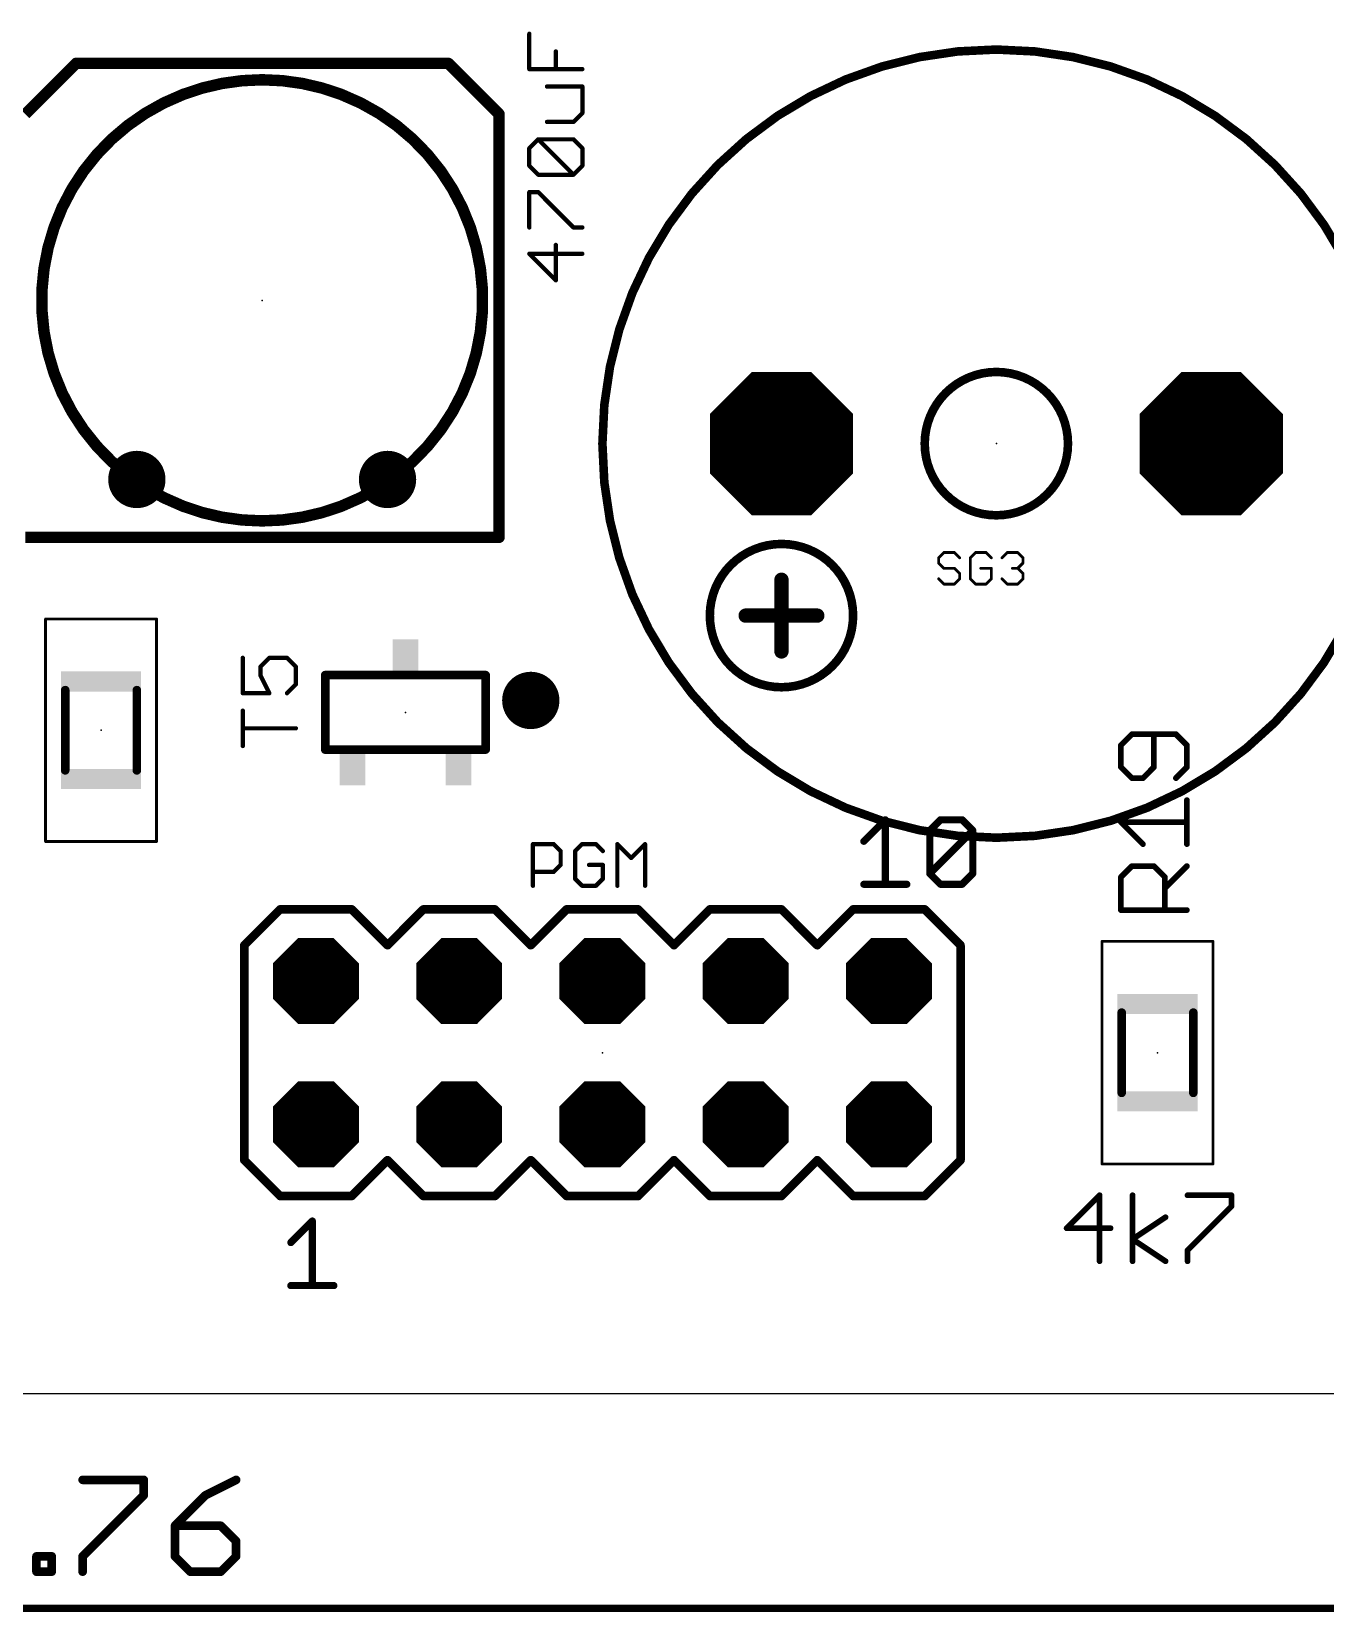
# Model space of a CAD drawing. Extents: x -7 to 105, y 1 to 61.
# Drawn here: x 53.38 to 76.32, y 2.46 to 30.48 of the extents above; entities that cross this region are included whole.
import ezdxf

# ---------------------------------------------------------------- set-up
doc = ezdxf.new("R2010")
doc.units = 0
for name, color, linetype in [('17', 110, 'CONTINUOUS'), ('18', 110, 'CONTINUOUS'), ('20', 53, 'CONTINUOUS'), ('21', 253, 'CONTINUOUS'), ('23', 53, 'CONTINUOUS'), ('25', 253, 'CONTINUOUS'), ('27', 253, 'CONTINUOUS'), ('39', 12, 'CONTINUOUS'), ('44', 253, 'CONTINUOUS'), ('47', 253, 'CONTINUOUS'), ('51', 253, 'CONTINUOUS')]:
    doc.layers.add(name, color=color, linetype=linetype)

# ---------------------------------------------------------------- blocks, each defined once
blk = doc.blocks.new('RECT')
blk.add_solid([(-0.5, -0.5), (0.5, -0.5), (-0.5, 0.5), (0.5, 0.5)])
blk = doc.blocks.new('OCTAGONP')
at = {"const_width": 0.5}
blk.add_lwpolyline([(-0.25, -0.1036), (-0.25, 0.1036), (-0.1036, 0.25), (0.1036, 0.25), (0.25, 0.1036), (0.25, -0.1036), (0.1036, -0.25), (-0.1036, -0.25), (-0.25, -0.1036), (-0.25, 0.1036)], dxfattribs=at)
blk = doc.blocks.new('ROUNDV')
at = {"const_width": 0.5}
blk.add_lwpolyline([(0, -0.25, 1), (0, 0.25, 1), (0, -0.25)], format="xyb", dxfattribs=at)

msp = doc.modelspace()

# ---------------------------------------------------------------- linework, layer by layer
at = {"layer": '20'}
msp.add_line((104.755, 6.3375), (0, 6.3375), dxfattribs=at)
at = {"layer": '21'}
for points, const_width in [([(53.2675, 29.0175), (54.1675, 29.9175)], 0.2032), ([(54.1675, 29.9175), (55.9675, 29.9175)], 0.2032), ([(58.9675, 29.9175), (60.7675, 29.9175)], 0.2032), ([(60.7675, 29.9175), (61.6675, 29.0175)], 0.2032), ([(61.6675, 29.0175), (61.6675, 21.5175)], 0.2032), ([(55.9675, 21.5175), (53.2675, 21.5175)], 0.2032), ([(61.6675, 21.5175), (58.9675, 21.5175)], 0.2032), ([(66.675, 19.4945), (66.675, 20.7645)], 0.254), ([(67.31, 20.1295), (66.04, 20.1295)], 0.254), ([(68.1355, 16.1297), (68.5168, 16.511)], 0.127), ([(68.5168, 16.511), (68.5168, 15.367)], 0.127), ([(69.3049, 16.3203), (69.4956, 16.511)], 0.127), ([(69.4956, 16.511), (69.8769, 16.511)], 0.127), ([(69.8769, 16.511), (70.0675, 16.3203)], 0.127), ([(69.3049, 15.5577), (69.3049, 16.3203)], 0.127), ([(69.3049, 15.5577), (70.0675, 16.3203)], 0.127), ([(70.0675, 16.3203), (70.0675, 15.5577)], 0.127), ([(68.1355, 15.367), (68.8982, 15.367)], 0.127), ([(69.4956, 15.367), (69.3049, 15.5577)], 0.127), ([(69.8769, 15.367), (69.4956, 15.367)], 0.127), ([(70.0675, 15.5577), (69.8769, 15.367)], 0.127), ([(57.785, 14.9225), (57.15, 14.2875)], 0.1524), ([(57.785, 14.9225), (59.055, 14.9225)], 0.1524), ([(59.055, 14.9225), (59.69, 14.2875)], 0.1524), ([(59.69, 14.2875), (60.325, 14.9225)], 0.1524), ([(60.325, 14.9225), (61.595, 14.9225)], 0.1524), ([(61.595, 14.9225), (62.23, 14.2875)], 0.1524), ([(62.23, 14.2875), (62.865, 14.9225)], 0.1524), ([(62.865, 14.9225), (64.135, 14.9225)], 0.1524), ([(64.135, 14.9225), (64.77, 14.2875)], 0.1524), ([(65.405, 14.9225), (64.77, 14.2875)], 0.1524), ([(65.405, 14.9225), (66.675, 14.9225)], 0.1524), ([(66.675, 14.9225), (67.31, 14.2875)], 0.1524), ([(67.31, 14.2875), (67.945, 14.9225)], 0.1524), ([(67.945, 14.9225), (69.215, 14.9225)], 0.1524), ([(69.215, 14.9225), (69.85, 14.2875)], 0.1524), ([(57.15, 14.2875), (57.15, 10.4775)], 0.1524), ([(69.85, 14.2875), (69.85, 10.4775)], 0.1524), ([(57.15, 10.4775), (57.785, 9.8425)], 0.1524), ([(59.69, 10.4775), (59.055, 9.8425)], 0.1524), ([(60.325, 9.8425), (59.69, 10.4775)], 0.1524), ([(62.23, 10.4775), (61.595, 9.8425)], 0.1524), ([(62.865, 9.8425), (62.23, 10.4775)], 0.1524), ([(64.77, 10.4775), (64.135, 9.8425)], 0.1524), ([(64.77, 10.4775), (65.405, 9.8425)], 0.1524), ([(67.31, 10.4775), (66.675, 9.8425)], 0.1524), ([(67.945, 9.8425), (67.31, 10.4775)], 0.1524), ([(69.85, 10.4775), (69.215, 9.8425)], 0.1524), ([(59.055, 9.8425), (57.785, 9.8425)], 0.1524), ([(61.595, 9.8425), (60.325, 9.8425)], 0.1524), ([(64.135, 9.8425), (62.865, 9.8425)], 0.1524), ([(66.675, 9.8425), (65.405, 9.8425)], 0.1524), ([(69.215, 9.8425), (67.945, 9.8425)], 0.1524), ([(57.9755, 9.0176), (58.3568, 9.399)], 0.127), ([(58.3568, 9.399), (58.3568, 8.255)], 0.127), ([(57.9755, 8.255), (58.7382, 8.255)], 0.127)]:
    msp.add_lwpolyline(points, dxfattribs=dict(at, const_width=const_width))
for points, const_width in [([(54.1675, 29.9683, 1), (54.1675, 29.8667)], 0.1016), ([(54.2034, 29.8816, 1), (54.1316, 29.9534)], 0.1016), ([(55.9675, 29.8667, 1), (55.9675, 29.9683)], 0.1016), ([(58.9675, 29.9683, 1), (58.9675, 29.8667)], 0.1016), ([(60.8034, 29.9534, 1), (60.7316, 29.8816)], 0.1016), ([(60.7675, 29.8667, 1), (60.7675, 29.9683)], 0.1016), ([(70.485, 16.1925, 1), (70.485, 30.1625, 1), (70.485, 16.1925)], 0.1524), ([(56.0675, 29.3675, 0.6875), (56.0675, 22.0675)], 0.2032), ([(56.0857, 29.3201, 1), (56.0493, 29.4149)], 0.1016), ([(58.8675, 22.0675, 0.6875), (58.8675, 29.3675)], 0.2032), ([(58.8857, 29.4149, 1), (58.8493, 29.3201)], 0.1016), ([(61.7183, 29.0175, 1), (61.6167, 29.0175)], 0.1016), ([(61.6316, 28.9816, 1), (61.7034, 29.0534)], 0.1016), ([(70.485, 21.9075, 1), (70.485, 24.4475, 1), (70.485, 21.9075)], 0.1524), ([(56.0493, 22.0201, 1), (56.0857, 22.1149)], 0.1016), ([(58.8493, 22.1149, 1), (58.8857, 22.0201)], 0.1016), ([(55.9675, 21.4667, 1), (55.9675, 21.5683)], 0.1016), ([(58.9675, 21.5683, 1), (58.9675, 21.4667)], 0.1016), ([(61.6675, 21.4667, 1), (61.6675, 21.5683)], 0.1016), ([(61.6167, 21.5175, 1), (61.7183, 21.5175)], 0.1016), ([(66.675, 18.8595, 1), (66.675, 21.3995, 1), (66.675, 18.8595)], 0.1524), ([(66.7385, 20.7645, 1), (66.6115, 20.7645)], 0.127), ([(66.04, 20.193, 1), (66.04, 20.066)], 0.127), ([(67.31, 20.066, 1), (67.31, 20.193)], 0.127), ([(66.6115, 19.4945, 1), (66.7385, 19.4945)], 0.127), ([(68.5486, 16.511, 1), (68.4851, 16.511)], 0.0635), ([(68.5393, 16.4885, 1), (68.4944, 16.5334)], 0.0635), ([(69.4956, 16.5427, 1), (69.4956, 16.4792)], 0.0635), ([(69.518, 16.4885, 1), (69.4731, 16.5334)], 0.0635), ([(69.8993, 16.5334, 1), (69.8544, 16.4885)], 0.0635), ([(69.8769, 16.4792, 1), (69.8769, 16.5427)], 0.0635), ([(69.3366, 16.3203, 1), (69.2731, 16.3203)], 0.0635), ([(69.2824, 16.3428, 1), (69.3273, 16.2979)], 0.0635), ([(70.0993, 16.3203, 1), (70.0358, 16.3203)], 0.0635), ([(70.09, 16.2979, 1), (70.0451, 16.3428)], 0.0635), ([(70.0451, 16.2979, 1), (70.09, 16.3428)], 0.0635), ([(68.113, 16.1521, 1), (68.158, 16.1072)], 0.0635), ([(68.1355, 15.3988, 1), (68.1355, 15.3353)], 0.0635), ([(68.8982, 15.3353, 1), (68.8982, 15.3988)], 0.0635), ([(69.2731, 15.5577, 1), (69.3366, 15.5577)], 0.0635), ([(69.3273, 15.5801, 1), (69.2824, 15.5352)], 0.0635), ([(69.2824, 15.5801, 1), (69.3273, 15.5352)], 0.0635), ([(69.4956, 15.3988, 1), (69.4956, 15.3353)], 0.0635), ([(69.4731, 15.3445, 1), (69.518, 15.3895)], 0.0635), ([(69.8544, 15.3895, 1), (69.8993, 15.3445)], 0.0635), ([(69.8769, 15.3353, 1), (69.8769, 15.3988)], 0.0635), ([(70.0358, 15.5577, 1), (70.0993, 15.5577)], 0.0635), ([(70.09, 15.5352, 1), (70.0451, 15.5801)], 0.0635), ([(68.4851, 15.367, 1), (68.5486, 15.367)], 0.0635), ([(57.785, 14.9606, 1), (57.785, 14.8844)], 0.0762), ([(57.8119, 14.8956, 1), (57.7581, 14.9494)], 0.0762), ([(59.0819, 14.9494, 1), (59.0281, 14.8956)], 0.0762), ([(59.055, 14.8844, 1), (59.055, 14.9606)], 0.0762), ([(60.325, 14.9606, 1), (60.325, 14.8844)], 0.0762), ([(60.3519, 14.8956, 1), (60.2981, 14.9494)], 0.0762), ([(61.6219, 14.9494, 1), (61.5681, 14.8956)], 0.0762), ([(61.595, 14.8844, 1), (61.595, 14.9606)], 0.0762), ([(62.865, 14.9606, 1), (62.865, 14.8844)], 0.0762), ([(62.8919, 14.8956, 1), (62.8381, 14.9494)], 0.0762), ([(64.1619, 14.9494, 1), (64.1081, 14.8956)], 0.0762), ([(64.135, 14.8844, 1), (64.135, 14.9606)], 0.0762), ([(65.405, 14.9606, 1), (65.405, 14.8844)], 0.0762), ([(65.4319, 14.8956, 1), (65.3781, 14.9494)], 0.0762), ([(66.7019, 14.9494, 1), (66.6481, 14.8956)], 0.0762), ([(66.675, 14.8844, 1), (66.675, 14.9606)], 0.0762), ([(67.945, 14.9606, 1), (67.945, 14.8844)], 0.0762), ([(67.9719, 14.8956, 1), (67.9181, 14.9494)], 0.0762), ([(69.2419, 14.9494, 1), (69.1881, 14.8956)], 0.0762), ([(69.215, 14.8844, 1), (69.215, 14.9606)], 0.0762), ([(57.1881, 14.2875, 1), (57.1119, 14.2875)], 0.0762), ([(57.1231, 14.3144, 1), (57.1769, 14.2606)], 0.0762), ([(59.6631, 14.3144, 1), (59.7169, 14.2606)], 0.0762), ([(59.6631, 14.2606, 1), (59.7169, 14.3144)], 0.0762), ([(62.2031, 14.3144, 1), (62.2569, 14.2606)], 0.0762), ([(62.2031, 14.2606, 1), (62.2569, 14.3144)], 0.0762), ([(64.7431, 14.3144, 1), (64.7969, 14.2606)], 0.0762), ([(64.7431, 14.2606, 1), (64.7969, 14.3144)], 0.0762), ([(67.2831, 14.3144, 1), (67.3369, 14.2606)], 0.0762), ([(67.2831, 14.2606, 1), (67.3369, 14.3144)], 0.0762), ([(69.8881, 14.2875, 1), (69.8119, 14.2875)], 0.0762), ([(69.8231, 14.2606, 1), (69.8769, 14.3144)], 0.0762), ([(57.1119, 10.4775, 1), (57.1881, 10.4775)], 0.0762), ([(57.1769, 10.5044, 1), (57.1231, 10.4506)], 0.0762), ([(59.7169, 10.5044, 1), (59.6631, 10.4506)], 0.0762), ([(59.7169, 10.4506, 1), (59.6631, 10.5044)], 0.0762), ([(62.2569, 10.5044, 1), (62.2031, 10.4506)], 0.0762), ([(62.2569, 10.4506, 1), (62.2031, 10.5044)], 0.0762), ([(64.7969, 10.5044, 1), (64.7431, 10.4506)], 0.0762), ([(64.7969, 10.4506, 1), (64.7431, 10.5044)], 0.0762), ([(67.3369, 10.5044, 1), (67.2831, 10.4506)], 0.0762), ([(67.3369, 10.4506, 1), (67.2831, 10.5044)], 0.0762), ([(69.8119, 10.4775, 1), (69.8881, 10.4775)], 0.0762), ([(69.8769, 10.4506, 1), (69.8231, 10.5044)], 0.0762), ([(57.785, 9.8806, 1), (57.785, 9.8044)], 0.0762), ([(57.7581, 9.8156, 1), (57.8119, 9.8694)], 0.0762), ([(59.0281, 9.8694, 1), (59.0819, 9.8156)], 0.0762), ([(59.055, 9.8044, 1), (59.055, 9.8806)], 0.0762), ([(60.325, 9.8806, 1), (60.325, 9.8044)], 0.0762), ([(60.2981, 9.8156, 1), (60.3519, 9.8694)], 0.0762), ([(61.5681, 9.8694, 1), (61.6219, 9.8156)], 0.0762), ([(61.595, 9.8044, 1), (61.595, 9.8806)], 0.0762), ([(62.865, 9.8806, 1), (62.865, 9.8044)], 0.0762), ([(62.8381, 9.8156, 1), (62.8919, 9.8694)], 0.0762), ([(64.1081, 9.8694, 1), (64.1619, 9.8156)], 0.0762), ([(64.135, 9.8044, 1), (64.135, 9.8806)], 0.0762), ([(65.405, 9.8806, 1), (65.405, 9.8044)], 0.0762), ([(65.3781, 9.8156, 1), (65.4319, 9.8694)], 0.0762), ([(66.6481, 9.8694, 1), (66.7019, 9.8156)], 0.0762), ([(66.675, 9.8044, 1), (66.675, 9.8806)], 0.0762), ([(67.945, 9.8806, 1), (67.945, 9.8044)], 0.0762), ([(67.9181, 9.8156, 1), (67.9719, 9.8694)], 0.0762), ([(69.1881, 9.8694, 1), (69.2419, 9.8156)], 0.0762), ([(69.215, 9.8044, 1), (69.215, 9.8806)], 0.0762), ([(58.3886, 9.399, 1), (58.3251, 9.399)], 0.0635), ([(58.3793, 9.3765, 1), (58.3344, 9.4214)], 0.0635), ([(57.953, 9.0401, 1), (57.998, 8.9952)], 0.0635), ([(57.9755, 8.2868, 1), (57.9755, 8.2233)], 0.0635), ([(58.3251, 8.255, 1), (58.3886, 8.255)], 0.0635), ([(58.7382, 8.2233, 1), (58.7382, 8.2868)], 0.0635)]:
    msp.add_lwpolyline(points, format="xyb", dxfattribs=dict(at, const_width=const_width))
at = {"layer": '23'}
for p in [(57.4675, 25.7175), (70.485, 23.1775), (60.0075, 18.415), (54.61, 18.0975), (63.5, 12.3825), (73.3425, 12.3825)]:
    msp.add_point(p, dxfattribs=at)
at = {"layer": '25'}
for points, const_width in [([(69.5547, 21.2476), (69.4615, 21.1544)], 0.0508), ([(69.4615, 21.1544), (69.4615, 21.0612)], 0.0508), ([(69.4615, 21.0612), (69.5547, 20.9679)], 0.0508), ([(69.7411, 21.2476), (69.5547, 21.2476)], 0.0508), ([(69.8343, 21.1544), (69.7411, 21.2476)], 0.0508), ([(70.116, 21.2476), (70.0228, 21.1544)], 0.0508), ([(70.0228, 21.1544), (70.0228, 20.7815)], 0.0508), ([(70.3024, 21.2476), (70.116, 21.2476)], 0.0508), ([(70.3956, 21.1544), (70.3024, 21.2476)], 0.0508), ([(70.5841, 21.1544), (70.6773, 21.2476)], 0.0508), ([(70.6773, 21.2476), (70.8637, 21.2476)], 0.0508), ([(70.8637, 21.2476), (70.9569, 21.1544)], 0.0508), ([(70.9569, 21.0612), (70.8637, 20.9679)], 0.0508), ([(70.9569, 21.1544), (70.9569, 21.0612)], 0.0508), ([(69.5547, 20.6883), (69.4615, 20.7815)], 0.0508), ([(69.5547, 20.9679), (69.7411, 20.9679)], 0.0508), ([(69.7411, 20.9679), (69.8343, 20.8747)], 0.0508), ([(69.8343, 20.7815), (69.7411, 20.6883)], 0.0508), ([(69.8343, 20.8747), (69.8343, 20.7815)], 0.0508), ([(70.0228, 20.7815), (70.116, 20.6883)], 0.0508), ([(70.3956, 20.9679), (70.2092, 20.9679)], 0.0508), ([(70.3024, 20.6883), (70.3956, 20.7815)], 0.0508), ([(70.3956, 20.7815), (70.3956, 20.9679)], 0.0508), ([(70.6773, 20.6883), (70.5841, 20.7815)], 0.0508), ([(70.8637, 20.9679), (70.7705, 20.9679)], 0.0508), ([(70.8637, 20.9679), (70.9569, 20.8747)], 0.0508), ([(70.9569, 20.7815), (70.8637, 20.6883)], 0.0508), ([(70.9569, 20.8747), (70.9569, 20.7815)], 0.0508), ([(69.7411, 20.6883), (69.5547, 20.6883)], 0.0508), ([(70.116, 20.6883), (70.3024, 20.6883)], 0.0508), ([(70.8637, 20.6883), (70.6773, 20.6883)], 0.0508), ([(57.1238, 19.3807), (57.1238, 18.7536)], 0.0762), ([(57.4373, 19.2239), (57.5941, 19.3807)], 0.0762), ([(57.5941, 19.3807), (57.9076, 19.3807)], 0.0762), ([(57.9076, 19.3807), (58.0644, 19.2239)], 0.0762), ([(57.4373, 19.0672), (57.4373, 19.2239)], 0.0762), ([(57.5941, 18.7536), (57.4373, 19.0672)], 0.0762), ([(58.0644, 19.2239), (58.0644, 18.9104)], 0.0762), ([(57.1238, 18.7536), (57.5941, 18.7536)], 0.0762), ([(58.0644, 18.9104), (57.9076, 18.7536)], 0.0762), ([(57.1238, 17.8181), (57.1238, 18.4452)], 0.0762), ([(58.0644, 18.1316), (57.1238, 18.1316)], 0.0762), ([(72.8887, 18.0282), (72.6938, 17.8333)], 0.1016), ([(73.6683, 18.0282), (72.8887, 18.0282)], 0.1016), ([(73.2785, 17.4435), (73.2785, 18.0282)], 0.1016), ([(73.8632, 17.8333), (73.6683, 18.0282)], 0.1016), ([(72.6938, 17.8333), (72.6938, 17.4435)], 0.1016), ([(73.8632, 17.4435), (73.8632, 17.8333)], 0.1016), ([(72.6938, 17.4435), (72.8887, 17.2486)], 0.1016), ([(73.0836, 17.2486), (73.2785, 17.4435)], 0.1016), ([(73.6683, 17.2486), (73.8632, 17.4435)], 0.1016), ([(72.8887, 17.2486), (73.0836, 17.2486)], 0.1016), ([(73.8632, 16.0792), (73.8632, 16.8588)], 0.1016), ([(73.0836, 16.0792), (72.6938, 16.469)], 0.1016), ([(72.6938, 16.469), (73.8632, 16.469)], 0.1016), ([(62.2681, 15.3416), (62.2681, 16.0788)], 0.0762), ([(62.2681, 16.0788), (62.6367, 16.0788)], 0.0762), ([(62.6367, 16.0788), (62.7596, 15.956)], 0.0762), ([(62.7596, 15.956), (62.7596, 15.7102)], 0.0762), ([(63.1394, 16.0788), (63.0165, 15.956)], 0.0762), ([(63.0165, 15.956), (63.0165, 15.4645)], 0.0762), ([(63.3851, 16.0788), (63.1394, 16.0788)], 0.0762), ([(63.508, 15.956), (63.3851, 16.0788)], 0.0762), ([(63.7649, 15.3416), (63.7649, 16.0788)], 0.0762), ([(63.7649, 16.0788), (64.0107, 15.8331)], 0.0762), ([(64.0107, 15.8331), (64.2564, 16.0788)], 0.0762), ([(64.2564, 16.0788), (64.2564, 15.3416)], 0.0762), ([(62.7596, 15.7102), (62.6367, 15.5873)], 0.0762), ([(63.508, 15.7102), (63.2623, 15.7102)], 0.0762), ([(63.508, 15.4645), (63.508, 15.7102)], 0.0762), ([(72.6938, 15.4945), (72.8887, 15.6894)], 0.1016), ([(72.8887, 15.6894), (73.2785, 15.6894)], 0.1016), ([(73.2785, 15.6894), (73.4734, 15.4945)], 0.1016), ([(73.4734, 15.2996), (73.8632, 15.6894)], 0.1016), ([(62.6367, 15.5873), (62.2681, 15.5873)], 0.0762), ([(63.0165, 15.4645), (63.1394, 15.3416)], 0.0762), ([(63.3851, 15.3416), (63.508, 15.4645)], 0.0762), ([(72.6938, 14.9098), (72.6938, 15.4945)], 0.1016), ([(73.4734, 15.4945), (73.4734, 14.9098)], 0.1016), ([(63.1394, 15.3416), (63.3851, 15.3416)], 0.0762), ([(73.8632, 14.9098), (72.6938, 14.9098)], 0.1016)]:
    msp.add_lwpolyline(points, dxfattribs=dict(at, const_width=const_width))
for points, const_width in [([(69.4742, 21.1544, 1), (69.4488, 21.1544)], 0.0254), ([(69.4525, 21.1633, 1), (69.4704, 21.1454)], 0.0254), ([(69.4704, 21.0701, 1), (69.4525, 21.0522)], 0.0254), ([(69.4488, 21.0612, 1), (69.4742, 21.0612)], 0.0254), ([(69.5547, 21.2603, 1), (69.5547, 21.2349)], 0.0254), ([(69.5637, 21.2386, 1), (69.5457, 21.2566)], 0.0254), ([(69.7501, 21.2566, 1), (69.7321, 21.2386)], 0.0254), ([(69.7411, 21.2349, 1), (69.7411, 21.2603)], 0.0254), ([(69.8253, 21.1454, 1), (69.8433, 21.1633)], 0.0254), ([(70.0355, 21.1544, 1), (70.0101, 21.1544)], 0.0254), ([(70.0138, 21.1633, 1), (70.0318, 21.1454)], 0.0254), ([(70.116, 21.2603, 1), (70.116, 21.2349)], 0.0254), ([(70.125, 21.2386, 1), (70.107, 21.2566)], 0.0254), ([(70.3114, 21.2566, 1), (70.2934, 21.2386)], 0.0254), ([(70.3024, 21.2349, 1), (70.3024, 21.2603)], 0.0254), ([(70.3866, 21.1454, 1), (70.4046, 21.1633)], 0.0254), ([(70.5751, 21.1633, 1), (70.5931, 21.1454)], 0.0254), ([(70.6773, 21.2603, 1), (70.6773, 21.2349)], 0.0254), ([(70.6863, 21.2386, 1), (70.6683, 21.2566)], 0.0254), ([(70.8727, 21.2566, 1), (70.8547, 21.2386)], 0.0254), ([(70.8637, 21.2349, 1), (70.8637, 21.2603)], 0.0254), ([(70.9696, 21.1544, 1), (70.9442, 21.1544)], 0.0254), ([(70.9442, 21.0612, 1), (70.9696, 21.0612)], 0.0254), ([(70.948, 21.1454, 1), (70.9659, 21.1633)], 0.0254), ([(70.9659, 21.0522, 1), (70.948, 21.0701)], 0.0254), ([(69.4704, 20.7905, 1), (69.4525, 20.7725)], 0.0254), ([(69.5547, 20.9806, 1), (69.5547, 20.9552)], 0.0254), ([(69.5457, 20.959, 1), (69.5637, 20.9769)], 0.0254), ([(69.7501, 20.9769, 1), (69.7321, 20.959)], 0.0254), ([(69.7411, 20.9552, 1), (69.7411, 20.9806)], 0.0254), ([(69.847, 20.8747, 1), (69.8216, 20.8747)], 0.0254), ([(69.8216, 20.7815, 1), (69.847, 20.7815)], 0.0254), ([(69.8253, 20.8657, 1), (69.8433, 20.8837)], 0.0254), ([(69.8433, 20.7725, 1), (69.8253, 20.7905)], 0.0254), ([(70.0318, 20.7905, 1), (70.0138, 20.7725)], 0.0254), ([(70.0101, 20.7815, 1), (70.0355, 20.7815)], 0.0254), ([(70.2092, 20.9806, 1), (70.2092, 20.9552)], 0.0254), ([(70.4083, 20.9679, 1), (70.3829, 20.9679)], 0.0254), ([(70.3829, 20.7815, 1), (70.4083, 20.7815)], 0.0254), ([(70.4046, 20.7725, 1), (70.3866, 20.7905)], 0.0254), ([(70.3956, 20.9552, 1), (70.3956, 20.9806)], 0.0254), ([(70.5931, 20.7905, 1), (70.5751, 20.7725)], 0.0254), ([(70.7705, 20.9806, 1), (70.7705, 20.9552)], 0.0254), ([(70.8727, 20.9769, 1), (70.8547, 20.959)], 0.0254), ([(70.8547, 20.9769, 1), (70.8727, 20.959)], 0.0254), ([(70.8637, 20.9552, 1), (70.8637, 20.9806)], 0.0254), ([(70.9696, 20.8747, 1), (70.9442, 20.8747)], 0.0254), ([(70.9442, 20.7815, 1), (70.9696, 20.7815)], 0.0254), ([(70.948, 20.8657, 1), (70.9659, 20.8837)], 0.0254), ([(70.9659, 20.7725, 1), (70.948, 20.7905)], 0.0254), ([(69.5547, 20.701, 1), (69.5547, 20.6756)], 0.0254), ([(69.5457, 20.6793, 1), (69.5637, 20.6973)], 0.0254), ([(69.7321, 20.6973, 1), (69.7501, 20.6793)], 0.0254), ([(69.7411, 20.6756, 1), (69.7411, 20.701)], 0.0254), ([(70.116, 20.701, 1), (70.116, 20.6756)], 0.0254), ([(70.107, 20.6793, 1), (70.125, 20.6973)], 0.0254), ([(70.2934, 20.6973, 1), (70.3114, 20.6793)], 0.0254), ([(70.3024, 20.6756, 1), (70.3024, 20.701)], 0.0254), ([(70.6773, 20.701, 1), (70.6773, 20.6756)], 0.0254), ([(70.6683, 20.6793, 1), (70.6863, 20.6973)], 0.0254), ([(70.8547, 20.6973, 1), (70.8727, 20.6793)], 0.0254), ([(70.8637, 20.6756, 1), (70.8637, 20.701)], 0.0254), ([(57.1428, 19.3807, 1), (57.1047, 19.3807)], 0.0381), ([(57.5941, 19.3997, 1), (57.5941, 19.3616)], 0.0381), ([(57.6076, 19.3672, 1), (57.5806, 19.3942)], 0.0381), ([(57.9211, 19.3942, 1), (57.8942, 19.3672)], 0.0381), ([(57.9076, 19.3616, 1), (57.9076, 19.3997)], 0.0381), ([(57.4239, 19.2374, 1), (57.4508, 19.2104)], 0.0381), ([(57.4544, 19.0757, 1), (57.4203, 19.0586)], 0.0381), ([(57.4564, 19.2239, 1), (57.4183, 19.2239)], 0.0381), ([(57.4183, 19.0672, 1), (57.4564, 19.0672)], 0.0381), ([(58.0835, 19.2239, 1), (58.0454, 19.2239)], 0.0381), ([(58.0509, 19.2104, 1), (58.0779, 19.2374)], 0.0381), ([(57.1238, 18.7727, 1), (57.1238, 18.7346)], 0.0381), ([(57.1047, 18.7536, 1), (57.1428, 18.7536)], 0.0381), ([(57.5771, 18.7451, 1), (57.6111, 18.7621)], 0.0381), ([(57.5941, 18.7346, 1), (57.5941, 18.7727)], 0.0381), ([(57.8942, 18.7671, 1), (57.9211, 18.7401)], 0.0381), ([(58.0454, 18.9104, 1), (58.0835, 18.9104)], 0.0381), ([(58.0779, 18.8969, 1), (58.0509, 18.9239)], 0.0381), ([(57.1428, 18.4452, 1), (57.1047, 18.4452)], 0.0381), ([(57.1238, 18.1507, 1), (57.1238, 18.1126)], 0.0381), ([(58.0644, 18.1126, 1), (58.0644, 18.1507)], 0.0381), ([(72.8887, 18.0536, 1), (72.8887, 18.0028)], 0.0508), ([(72.9067, 18.0102, 1), (72.8707, 18.0462)], 0.0508), ([(73.3039, 18.0282, 1), (73.2531, 18.0282)], 0.0508), ([(73.6863, 18.0462, 1), (73.6503, 18.0102)], 0.0508), ([(73.6683, 18.0028, 1), (73.6683, 18.0536)], 0.0508), ([(57.1047, 17.8181, 1), (57.1428, 17.8181)], 0.0381), ([(72.6758, 17.8513, 1), (72.7118, 17.8153)], 0.0508), ([(72.7192, 17.8333, 1), (72.6684, 17.8333)], 0.0508), ([(73.8886, 17.8333, 1), (73.8378, 17.8333)], 0.0508), ([(73.8452, 17.8153, 1), (73.8812, 17.8513)], 0.0508), ([(72.7118, 17.4615, 1), (72.6758, 17.4255)], 0.0508), ([(72.6684, 17.4435, 1), (72.7192, 17.4435)], 0.0508), ([(73.2531, 17.4435, 1), (73.3039, 17.4435)], 0.0508), ([(73.2965, 17.4255, 1), (73.2605, 17.4615)], 0.0508), ([(73.8378, 17.4435, 1), (73.8886, 17.4435)], 0.0508), ([(73.8812, 17.4255, 1), (73.8452, 17.4615)], 0.0508), ([(72.8887, 17.274, 1), (72.8887, 17.2232)], 0.0508), ([(72.8707, 17.2306, 1), (72.9067, 17.2666)], 0.0508), ([(73.0656, 17.2666, 1), (73.1016, 17.2306)], 0.0508), ([(73.0836, 17.2232, 1), (73.0836, 17.274)], 0.0508), ([(73.6503, 17.2666, 1), (73.6863, 17.2306)], 0.0508), ([(73.8886, 16.8588, 1), (73.8378, 16.8588)], 0.0508), ([(72.7118, 16.487, 1), (72.6758, 16.451)], 0.0508), ([(72.6938, 16.4944, 1), (72.6938, 16.4436)], 0.0508), ([(73.8632, 16.4436, 1), (73.8632, 16.4944)], 0.0508), ([(62.2872, 16.0788, 1), (62.2491, 16.0788)], 0.0381), ([(62.2681, 16.0979, 1), (62.2681, 16.0598)], 0.0381), ([(62.6502, 16.0923, 1), (62.6232, 16.0654)], 0.0381), ([(62.6367, 16.0598, 1), (62.6367, 16.0979)], 0.0381), ([(62.7786, 15.956, 1), (62.7405, 15.956)], 0.0381), ([(62.7461, 15.9425, 1), (62.7731, 15.9694)], 0.0381), ([(63.003, 15.9694, 1), (63.03, 15.9425)], 0.0381), ([(63.0356, 15.956, 1), (62.9975, 15.956)], 0.0381), ([(63.1394, 16.0979, 1), (63.1394, 16.0598)], 0.0381), ([(63.1529, 16.0654, 1), (63.1259, 16.0923)], 0.0381), ([(63.3986, 16.0923, 1), (63.3717, 16.0654)], 0.0381), ([(63.3851, 16.0598, 1), (63.3851, 16.0979)], 0.0381), ([(63.4945, 15.9425, 1), (63.5215, 15.9694)], 0.0381), ([(63.784, 16.0788, 1), (63.7459, 16.0788)], 0.0381), ([(63.7784, 16.0923, 1), (63.7515, 16.0654)], 0.0381), ([(64.2755, 16.0788, 1), (64.2374, 16.0788)], 0.0381), ([(64.2699, 16.0654, 1), (64.2429, 16.0923)], 0.0381), ([(73.0656, 16.0612, 1), (73.1016, 16.0972)], 0.0508), ([(73.8378, 16.0792, 1), (73.8886, 16.0792)], 0.0508), ([(62.7405, 15.7102, 1), (62.7786, 15.7102)], 0.0381), ([(62.7731, 15.6967, 1), (62.7461, 15.7237)], 0.0381), ([(63.2623, 15.7293, 1), (63.2623, 15.6912)], 0.0381), ([(63.5271, 15.7102, 1), (63.489, 15.7102)], 0.0381), ([(63.508, 15.6912, 1), (63.508, 15.7293)], 0.0381), ([(63.9972, 15.8466, 1), (64.0241, 15.8196)], 0.0381), ([(63.9972, 15.8196, 1), (64.0241, 15.8466)], 0.0381), ([(72.8887, 15.7148, 1), (72.8887, 15.664)], 0.0508), ([(72.9067, 15.6714, 1), (72.8707, 15.7074)], 0.0508), ([(73.2965, 15.7074, 1), (73.2605, 15.6714)], 0.0508), ([(73.2785, 15.664, 1), (73.2785, 15.7148)], 0.0508), ([(73.8812, 15.6714, 1), (73.8452, 15.7074)], 0.0508), ([(62.2681, 15.6064, 1), (62.2681, 15.5683)], 0.0381), ([(62.6232, 15.6008, 1), (62.6502, 15.5739)], 0.0381), ([(62.6367, 15.5683, 1), (62.6367, 15.6064)], 0.0381), ([(63.03, 15.4779, 1), (63.003, 15.451)], 0.0381), ([(62.9975, 15.4645, 1), (63.0356, 15.4645)], 0.0381), ([(63.489, 15.4645, 1), (63.5271, 15.4645)], 0.0381), ([(63.5215, 15.451, 1), (63.4945, 15.4779)], 0.0381), ([(72.6758, 15.5125, 1), (72.7118, 15.4765)], 0.0508), ([(72.7192, 15.4945, 1), (72.6684, 15.4945)], 0.0508), ([(73.4988, 15.4945, 1), (73.448, 15.4945)], 0.0508), ([(73.4554, 15.4765, 1), (73.4914, 15.5125)], 0.0508), ([(62.2491, 15.3416, 1), (62.2872, 15.3416)], 0.0381), ([(63.1394, 15.3607, 1), (63.1394, 15.3226)], 0.0381), ([(63.1259, 15.3281, 1), (63.1529, 15.3551)], 0.0381), ([(63.3717, 15.3551, 1), (63.3986, 15.3281)], 0.0381), ([(63.3851, 15.3226, 1), (63.3851, 15.3607)], 0.0381), ([(63.7459, 15.3416, 1), (63.784, 15.3416)], 0.0381), ([(64.2374, 15.3416, 1), (64.2755, 15.3416)], 0.0381), ([(73.4554, 15.3176, 1), (73.4914, 15.2816)], 0.0508), ([(72.6938, 14.9352, 1), (72.6938, 14.8844)], 0.0508), ([(72.6684, 14.9098, 1), (72.7192, 14.9098)], 0.0508), ([(73.448, 14.9098, 1), (73.4988, 14.9098)], 0.0508), ([(73.8632, 14.8844, 1), (73.8632, 14.9352)], 0.0508)]:
    msp.add_lwpolyline(points, format="xyb", dxfattribs=dict(at, const_width=const_width))
at = {"layer": '27'}
for points, const_width in [([(62.2228, 30.4422, 1), (62.1847, 30.4422)], 0.0381), ([(62.6932, 30.1287, 1), (62.6551, 30.1287)], 0.0381), ([(62.1847, 29.8152, 1), (62.2228, 29.8152)], 0.0381), ([(62.2038, 29.8342, 1), (62.2038, 29.7961)], 0.0381), ([(62.6551, 29.8152, 1), (62.6932, 29.8152)], 0.0381), ([(63.1444, 29.7961, 1), (63.1444, 29.8342)], 0.0381), ([(62.5173, 29.5258, 1), (62.5173, 29.4877)], 0.0381), ([(63.1635, 29.5067, 1), (63.1254, 29.5067)], 0.0381), ([(63.1444, 29.4877, 1), (63.1444, 29.5258)], 0.0381), ([(62.5173, 28.8987, 1), (62.5173, 28.8606)], 0.0381), ([(62.9742, 28.8931, 1), (63.0011, 28.8662)], 0.0381), ([(62.9876, 28.8606, 1), (62.9876, 28.8987)], 0.0381), ([(63.1254, 29.0364, 1), (63.1635, 29.0364)], 0.0381), ([(63.1579, 29.023, 1), (63.1309, 29.0499)], 0.0381), ([(62.374, 28.5847, 1), (62.3471, 28.5577)], 0.0381), ([(62.3606, 28.5903, 1), (62.3606, 28.5522)], 0.0381), ([(62.374, 28.5577, 1), (62.3471, 28.5847)], 0.0381), ([(63.0011, 28.5847, 1), (62.9742, 28.5577)], 0.0381), ([(62.9876, 28.5522, 1), (62.9876, 28.5903)], 0.0381), ([(62.2228, 28.4144, 1), (62.1847, 28.4144)], 0.0381), ([(62.1903, 28.4279, 1), (62.2173, 28.401)], 0.0381), ([(63.1635, 28.4144, 1), (63.1254, 28.4144)], 0.0381), ([(63.1309, 28.401, 1), (63.1579, 28.4279)], 0.0381), ([(62.1847, 28.1009, 1), (62.2228, 28.1009)], 0.0381), ([(62.2173, 28.1144, 1), (62.1903, 28.0874)], 0.0381), ([(63.1254, 28.1009, 1), (63.1635, 28.1009)], 0.0381), ([(63.1579, 28.0874, 1), (63.1309, 28.1144)], 0.0381), ([(62.3606, 27.9632, 1), (62.3606, 27.9251)], 0.0381), ([(62.3471, 27.9307, 1), (62.374, 27.9576)], 0.0381), ([(62.9742, 27.9576, 1), (63.0011, 27.9307)], 0.0381), ([(62.9742, 27.9307, 1), (63.0011, 27.9576)], 0.0381), ([(62.9876, 27.9251, 1), (62.9876, 27.9632)], 0.0381), ([(62.2228, 27.6357, 1), (62.1847, 27.6357)], 0.0381), ([(62.2038, 27.6547, 1), (62.2038, 27.6166)], 0.0381), ([(62.374, 27.6492, 1), (62.3471, 27.6222)], 0.0381), ([(62.3606, 27.6166, 1), (62.3606, 27.6547)], 0.0381), ([(62.1847, 27.0086, 1), (62.2228, 27.0086)], 0.0381), ([(62.9876, 27.0277, 1), (62.9876, 26.9896)], 0.0381), ([(62.9742, 26.9951, 1), (63.0011, 27.0221)], 0.0381), ([(63.1444, 26.9896, 1), (63.1444, 27.0277)], 0.0381), ([(62.6932, 26.7002, 1), (62.6551, 26.7002)], 0.0381), ([(62.2038, 26.5625, 1), (62.2038, 26.5244)], 0.0381), ([(62.2173, 26.5569, 1), (62.1903, 26.5299)], 0.0381), ([(63.1444, 26.5244, 1), (63.1444, 26.5625)], 0.0381), ([(62.6551, 26.0731, 1), (62.6932, 26.0731)], 0.0381), ([(62.6606, 26.0596, 1), (62.6876, 26.0866)], 0.0381), ([(72.3411, 9.8562, 1), (72.2903, 9.8562)], 0.0508), ([(72.3337, 9.8382, 1), (72.2977, 9.8742)], 0.0508), ([(72.9258, 9.8562, 1), (72.875, 9.8562)], 0.0508), ([(73.8749, 9.8816, 1), (73.8749, 9.8308)], 0.0508), ([(74.6799, 9.8562, 1), (74.6291, 9.8562)], 0.0508), ([(74.6545, 9.8308, 1), (74.6545, 9.8816)], 0.0508), ([(74.6291, 9.6613, 1), (74.6799, 9.6613)], 0.0508), ([(74.6725, 9.6433, 1), (74.6365, 9.6793)], 0.0508), ([(71.713, 9.2895, 1), (71.749, 9.2535)], 0.0508), ([(71.731, 9.2969, 1), (71.731, 9.2461)], 0.0508), ([(72.5106, 9.2461, 1), (72.5106, 9.2969)], 0.0508), ([(73.4992, 9.4453, 1), (73.471, 9.4875)], 0.0508), ([(72.9145, 9.0977, 1), (72.8863, 9.0555)], 0.0508), ([(72.8863, 9.0977, 1), (72.9145, 9.0555)], 0.0508), ([(72.2903, 8.6868, 1), (72.3411, 8.6868)], 0.0508), ([(72.875, 8.6868, 1), (72.9258, 8.6868)], 0.0508), ([(73.471, 8.6657, 1), (73.4992, 8.7079)], 0.0508), ([(73.8569, 8.8997, 1), (73.8929, 8.8637)], 0.0508), ([(73.9003, 8.8817, 1), (73.8495, 8.8817)], 0.0508), ([(73.8495, 8.6868, 1), (73.9003, 8.6868)], 0.0508)]:
    msp.add_lwpolyline(points, format="xyb", dxfattribs=dict(at, const_width=const_width))
for points, const_width in [([(62.2038, 29.8152), (62.2038, 30.4422)], 0.0762), ([(62.6741, 29.8152), (62.6741, 30.1287)], 0.0762), ([(63.1444, 29.8152), (62.2038, 29.8152)], 0.0762), ([(63.1444, 29.5067), (62.5173, 29.5067)], 0.0762), ([(63.1444, 29.0364), (63.1444, 29.5067)], 0.0762), ([(62.5173, 28.8797), (62.9876, 28.8797)], 0.0762), ([(62.9876, 28.8797), (63.1444, 29.0364)], 0.0762), ([(62.2038, 28.4144), (62.3606, 28.5712)], 0.0762), ([(62.3606, 28.5712), (62.9876, 28.5712)], 0.0762), ([(62.9876, 27.9441), (62.3606, 28.5712)], 0.0762), ([(62.9876, 28.5712), (63.1444, 28.4144)], 0.0762), ([(62.2038, 28.1009), (62.2038, 28.4144)], 0.0762), ([(63.1444, 28.4144), (63.1444, 28.1009)], 0.0762), ([(62.3606, 27.9441), (62.2038, 28.1009)], 0.0762), ([(63.1444, 28.1009), (62.9876, 27.9441)], 0.0762), ([(62.9876, 27.9441), (62.3606, 27.9441)], 0.0762), ([(62.2038, 27.0086), (62.2038, 27.6357)], 0.0762), ([(62.2038, 27.6357), (62.3606, 27.6357)], 0.0762), ([(62.3606, 27.6357), (62.9876, 27.0086)], 0.0762), ([(62.9876, 27.0086), (63.1444, 27.0086)], 0.0762), ([(62.6741, 26.0731), (62.6741, 26.7002)], 0.0762), ([(63.1444, 26.5434), (62.2038, 26.5434)], 0.0762), ([(62.2038, 26.5434), (62.6741, 26.0731)], 0.0762), ([(72.3157, 9.8562), (71.731, 9.2715)], 0.1016), ([(72.3157, 8.6868), (72.3157, 9.8562)], 0.1016), ([(72.9004, 8.6868), (72.9004, 9.8562)], 0.1016), ([(73.8749, 9.8562), (74.6545, 9.8562)], 0.1016), ([(74.6545, 9.8562), (74.6545, 9.6613)], 0.1016), ([(74.6545, 9.6613), (73.8749, 8.8817)], 0.1016), ([(71.731, 9.2715), (72.5106, 9.2715)], 0.1016), ([(72.9004, 9.0766), (73.4851, 9.4664)], 0.1016), ([(73.4851, 8.6868), (72.9004, 9.0766)], 0.1016), ([(73.8749, 8.8817), (73.8749, 8.6868)], 0.1016)]:
    msp.add_lwpolyline(points, dxfattribs=dict(at, const_width=const_width))
at = {"layer": '39', "const_width": 0.0508}
for points in [[(53.627, 16.1245), (53.627, 20.0705)], [(53.627, 20.0705), (55.593, 20.0705)], [(55.593, 20.0705), (55.593, 16.1245)], [(55.593, 16.1245), (53.627, 16.1245)], [(72.3595, 10.4095), (72.3595, 14.3555)], [(72.3595, 14.3555), (74.3255, 14.3555)], [(74.3255, 14.3555), (74.3255, 10.4095)], [(74.3255, 10.4095), (72.3595, 10.4095)]]:
    msp.add_lwpolyline(points, dxfattribs=at)
at = {"layer": '39', "const_width": 0.0254}
for points in [[(53.6397, 20.0705, 1), (53.6143, 20.0705)], [(53.627, 20.0832, 1), (53.627, 20.0578)], [(55.6057, 20.0705, 1), (55.5803, 20.0705)], [(55.593, 20.0578, 1), (55.593, 20.0832)], [(53.627, 16.1372, 1), (53.627, 16.1118)], [(53.6143, 16.1245, 1), (53.6397, 16.1245)], [(55.5803, 16.1245, 1), (55.6057, 16.1245)], [(55.593, 16.1118, 1), (55.593, 16.1372)], [(72.3722, 14.3555, 1), (72.3468, 14.3555)], [(72.3595, 14.3682, 1), (72.3595, 14.3428)], [(74.3382, 14.3555, 1), (74.3128, 14.3555)], [(74.3255, 14.3428, 1), (74.3255, 14.3682)], [(72.3595, 10.4222, 1), (72.3595, 10.3968)], [(72.3468, 10.4095, 1), (72.3722, 10.4095)], [(74.3128, 10.4095, 1), (74.3382, 10.4095)], [(74.3255, 10.3968, 1), (74.3255, 10.4222)]]:
    msp.add_lwpolyline(points, format="xyb", dxfattribs=at)
at = {"layer": '44'}
for centre, radius in [((66.675, 23.1775), 0.508), ((74.295, 23.1775), 0.508), ((55.245, 22.5425), 0.3048), ((59.69, 22.5425), 0.3048), ((62.23, 18.626), 0.3048), ((58.42, 13.6525), 0.508), ((60.96, 13.6525), 0.508), ((63.5, 13.6525), 0.508), ((66.04, 13.6525), 0.508), ((68.58, 13.6525), 0.508), ((58.42, 11.1125), 0.508), ((60.96, 11.1125), 0.508), ((63.5, 11.1125), 0.508), ((66.04, 11.1125), 0.508), ((68.58, 11.1125), 0.508)]:
    msp.add_circle(centre, radius, dxfattribs=at)
at = {"layer": '47'}
for points, const_width in [([(54.2835, 4.811), (55.3682, 4.811)], 0.1524), ([(55.3682, 4.811), (55.3682, 4.5398)], 0.1524), ([(57.0053, 4.811), (56.463, 4.5398)], 0.1524), ([(55.3682, 4.5398), (54.2835, 3.4551)], 0.1524), ([(56.463, 4.5398), (55.9207, 3.9975)], 0.1524), ([(55.9207, 3.9975), (55.9207, 3.4551)], 0.1524), ([(56.7342, 3.9975), (55.9207, 3.9975)], 0.1524), ([(57.0053, 3.7263), (56.7342, 3.9975)], 0.1524), ([(57.0053, 3.4551), (57.0053, 3.7263)], 0.1524), ([(53.4649, 3.184), (53.4649, 3.4551)], 0.1524), ([(53.4649, 3.4551), (53.7361, 3.4551)], 0.1524), ([(53.7361, 3.4551), (53.7361, 3.184)], 0.1524), ([(54.2835, 3.4551), (54.2835, 3.184)], 0.1524), ([(55.9207, 3.4551), (56.1918, 3.184)], 0.1524), ([(56.7342, 3.184), (57.0053, 3.4551)], 0.1524), ([(53.7361, 3.184), (53.4649, 3.184)], 0.1524), ([(56.1918, 3.184), (56.7342, 3.184)], 0.1524), ([(0.0655, 2.5275), (104.6905, 2.54)], 0.13)]:
    msp.add_lwpolyline(points, dxfattribs=dict(at, const_width=const_width))
at = {"layer": '47', "const_width": 0.0762}
for points in [[(54.2835, 4.8491, 1), (54.2835, 4.7729)], [(55.4063, 4.811, 1), (55.3301, 4.811)], [(55.3682, 4.7729, 1), (55.3682, 4.8491)], [(57.0224, 4.7769, 1), (56.9883, 4.845)], [(55.3301, 4.5398, 1), (55.4063, 4.5398)], [(55.3951, 4.5129, 1), (55.3412, 4.5667)], [(56.446, 4.5739, 1), (56.48, 4.5057)], [(56.49, 4.5129, 1), (56.4361, 4.5667)], [(55.8937, 4.0244, 1), (55.9476, 3.9705)], [(55.9588, 3.9975, 1), (55.8826, 3.9975)], [(55.9207, 4.0356, 1), (55.9207, 3.9594)], [(56.7611, 4.0244, 1), (56.7072, 3.9705)], [(56.7342, 3.9594, 1), (56.7342, 4.0356)], [(57.0434, 3.7263, 1), (56.9672, 3.7263)], [(56.9784, 3.6994, 1), (57.0323, 3.7533)], [(53.503, 3.4551, 1), (53.4268, 3.4551)], [(53.4649, 3.4932, 1), (53.4649, 3.417)], [(53.7742, 3.4551, 1), (53.698, 3.4551)], [(53.7361, 3.417, 1), (53.7361, 3.4932)], [(54.3216, 3.4551, 1), (54.2454, 3.4551)], [(54.2566, 3.4821, 1), (54.3105, 3.4282)], [(55.9476, 3.4821, 1), (55.8937, 3.4282)], [(55.8826, 3.4551, 1), (55.9588, 3.4551)], [(56.9672, 3.4551, 1), (57.0434, 3.4551)], [(57.0323, 3.4282, 1), (56.9784, 3.4821)], [(53.4649, 3.2221, 1), (53.4649, 3.1459)], [(53.4268, 3.184, 1), (53.503, 3.184)], [(53.698, 3.184, 1), (53.7742, 3.184)], [(53.7361, 3.1459, 1), (53.7361, 3.2221)], [(54.2454, 3.184, 1), (54.3216, 3.184)], [(56.1918, 3.2221, 1), (56.1918, 3.1459)], [(56.1649, 3.157, 1), (56.2188, 3.2109)], [(56.7072, 3.2109, 1), (56.7611, 3.157)], [(56.7342, 3.1459, 1), (56.7342, 3.2221)]]:
    msp.add_lwpolyline(points, format="xyb", dxfattribs=at)
at = {"layer": '51'}
for points, const_width in [([(55.9675, 29.9175), (58.9675, 29.9175)], 0.2032), ([(58.9675, 21.5175), (55.9675, 21.5175)], 0.2032), ([(58.5851, 17.7546), (58.5851, 19.0754)], 0.1524), ([(58.5851, 19.0754), (61.4299, 19.0754)], 0.1524), ([(61.4299, 19.0754), (61.4299, 17.7546)], 0.1524), ([(53.975, 17.3863), (53.975, 18.8087)], 0.1524), ([(55.245, 17.3863), (55.245, 18.8087)], 0.1524), ([(61.4299, 17.7546), (58.5851, 17.7546)], 0.1524), ([(72.7075, 13.0937), (72.7075, 11.6713)], 0.1524), ([(73.9775, 13.0937), (73.9775, 11.6713)], 0.1524)]:
    msp.add_lwpolyline(points, dxfattribs=dict(at, const_width=const_width))
for points, const_width in [([(55.9675, 29.9683, 1), (55.9675, 29.8667)], 0.1016), ([(58.9675, 29.8667, 1), (58.9675, 29.9683)], 0.1016), ([(58.8675, 29.3675, 0.1852), (56.0675, 29.3675)], 0.2032), ([(56.0493, 29.4149, 1), (56.0857, 29.3201)], 0.1016), ([(58.8493, 29.3201, 1), (58.8857, 29.4149)], 0.1016), ([(56.0675, 22.0675, 0.1852), (58.8675, 22.0675)], 0.2032), ([(56.0857, 22.1149, 1), (56.0493, 22.0201)], 0.1016), ([(58.8857, 22.0201, 1), (58.8493, 22.1149)], 0.1016), ([(55.9675, 21.5683, 1), (55.9675, 21.4667)], 0.1016), ([(58.9675, 21.4667, 1), (58.9675, 21.5683)], 0.1016), ([(58.6232, 19.0754, 1), (58.547, 19.0754)], 0.0762), ([(58.5851, 19.1135, 1), (58.5851, 19.0373)], 0.0762), ([(61.468, 19.0754, 1), (61.3918, 19.0754)], 0.0762), ([(61.4299, 19.0373, 1), (61.4299, 19.1135)], 0.0762), ([(54.0131, 18.8087, 1), (53.9369, 18.8087)], 0.0762), ([(55.2831, 18.8087, 1), (55.2069, 18.8087)], 0.0762), ([(58.5851, 17.7927, 1), (58.5851, 17.7165)], 0.0762), ([(58.547, 17.7546, 1), (58.6232, 17.7546)], 0.0762), ([(61.3918, 17.7546, 1), (61.468, 17.7546)], 0.0762), ([(61.4299, 17.7165, 1), (61.4299, 17.7927)], 0.0762), ([(53.9369, 17.3863, 1), (54.0131, 17.3863)], 0.0762), ([(55.2069, 17.3863, 1), (55.2831, 17.3863)], 0.0762), ([(72.7456, 13.0937, 1), (72.6694, 13.0937)], 0.0762), ([(74.0156, 13.0937, 1), (73.9394, 13.0937)], 0.0762), ([(72.6694, 11.6713, 1), (72.7456, 11.6713)], 0.0762), ([(73.9394, 11.6713, 1), (74.0156, 11.6713)], 0.0762)]:
    msp.add_lwpolyline(points, format="xyb", dxfattribs=dict(at, const_width=const_width))

# ---------------------------------------------------------------- block references
at = {"layer": '17', "xscale": 2.54, "yscale": 2.54, "rotation": 180}
for p in [(66.675, 23.1775), (66.675, 23.1775), (74.295, 23.1775), (74.295, 23.1775)]:
    msp.add_blockref('OCTAGONP', p, dxfattribs=at)
at = {"layer": '17', "xscale": 1.524, "yscale": 1.524}
for p in [(58.42, 13.6525), (58.42, 13.6525), (60.96, 13.6525), (60.96, 13.6525), (63.5, 13.6525), (63.5, 13.6525), (66.04, 13.6525), (66.04, 13.6525), (68.58, 13.6525), (68.58, 13.6525), (58.42, 11.1125), (58.42, 11.1125), (60.96, 11.1125), (60.96, 11.1125), (63.5, 11.1125), (63.5, 11.1125), (66.04, 11.1125), (66.04, 11.1125), (68.58, 11.1125), (68.58, 11.1125)]:
    msp.add_blockref('OCTAGONP', p, dxfattribs=at)
at = {"layer": '18', "xscale": 1.016, "yscale": 1.016}
for p in [(55.245, 22.5425), (55.245, 22.5425), (59.69, 22.5425), (59.69, 22.5425), (62.23, 18.626), (62.23, 18.626)]:
    msp.add_blockref('ROUNDV', p, dxfattribs=at)
at = {"layer": '51'}
for p, xscale, yscale in [((60.0075, 19.4183), 0.4572, 0.5842), ((59.0677, 17.4117), 0.4572, 0.5842), ((60.9473, 17.4117), 0.4572, 0.5842), ((58.42, 13.6525), 0.508, 0.508), ((60.96, 13.6525), 0.508, 0.508), ((63.5, 13.6525), 0.508, 0.508), ((66.04, 13.6525), 0.508, 0.508), ((68.58, 13.6525), 0.508, 0.508), ((58.42, 11.1125), 0.508, 0.508), ((60.96, 11.1125), 0.508, 0.508), ((63.5, 11.1125), 0.508, 0.508), ((66.04, 11.1125), 0.508, 0.508), ((68.58, 11.1125), 0.508, 0.508)]:
    msp.add_blockref('RECT', p, dxfattribs=dict(at, xscale=xscale, yscale=yscale))
at = {"layer": '51', "xscale": 0.3556, "yscale": 1.4224}
for p, rotation in [((54.61, 18.9611), 270), ((54.61, 17.2339), 270), ((73.3425, 13.2461), 90), ((73.3425, 11.5189), 90)]:
    msp.add_blockref('RECT', p, dxfattribs=dict(at, rotation=rotation))

doc.saveas('drawing.dxf')
